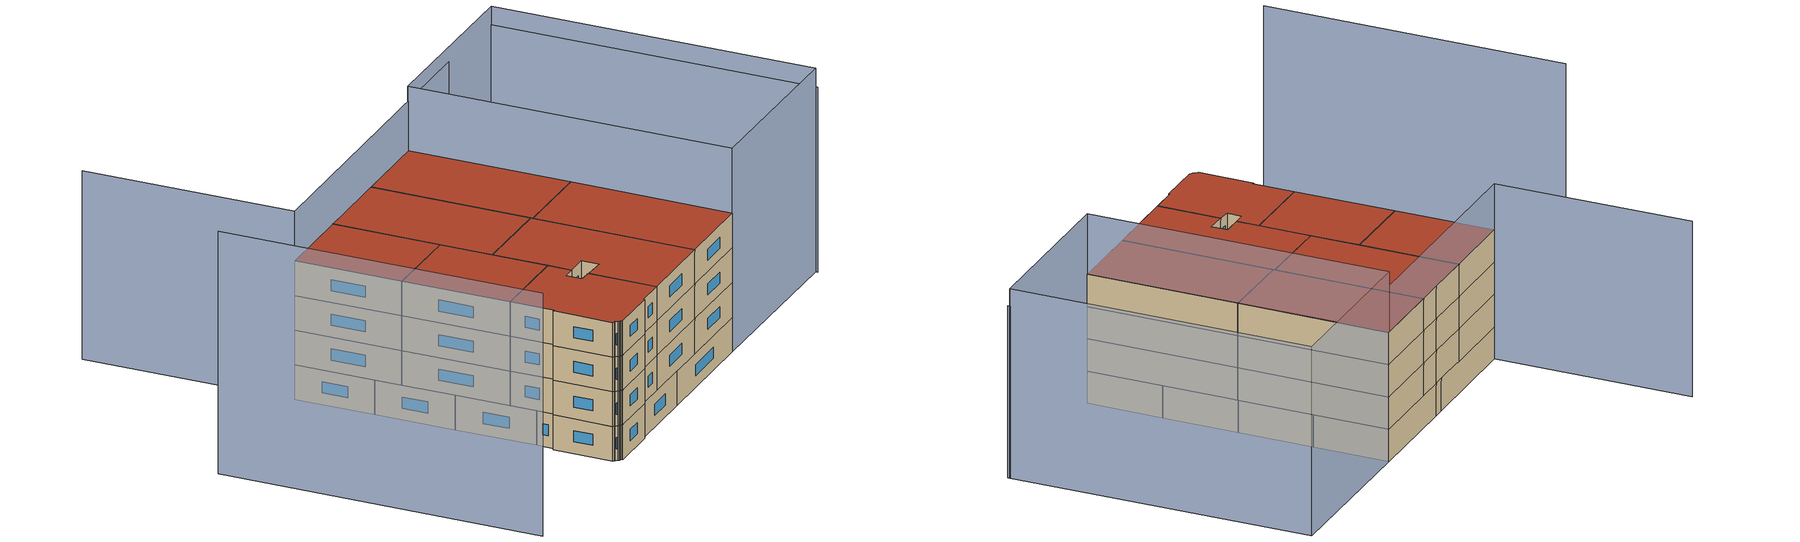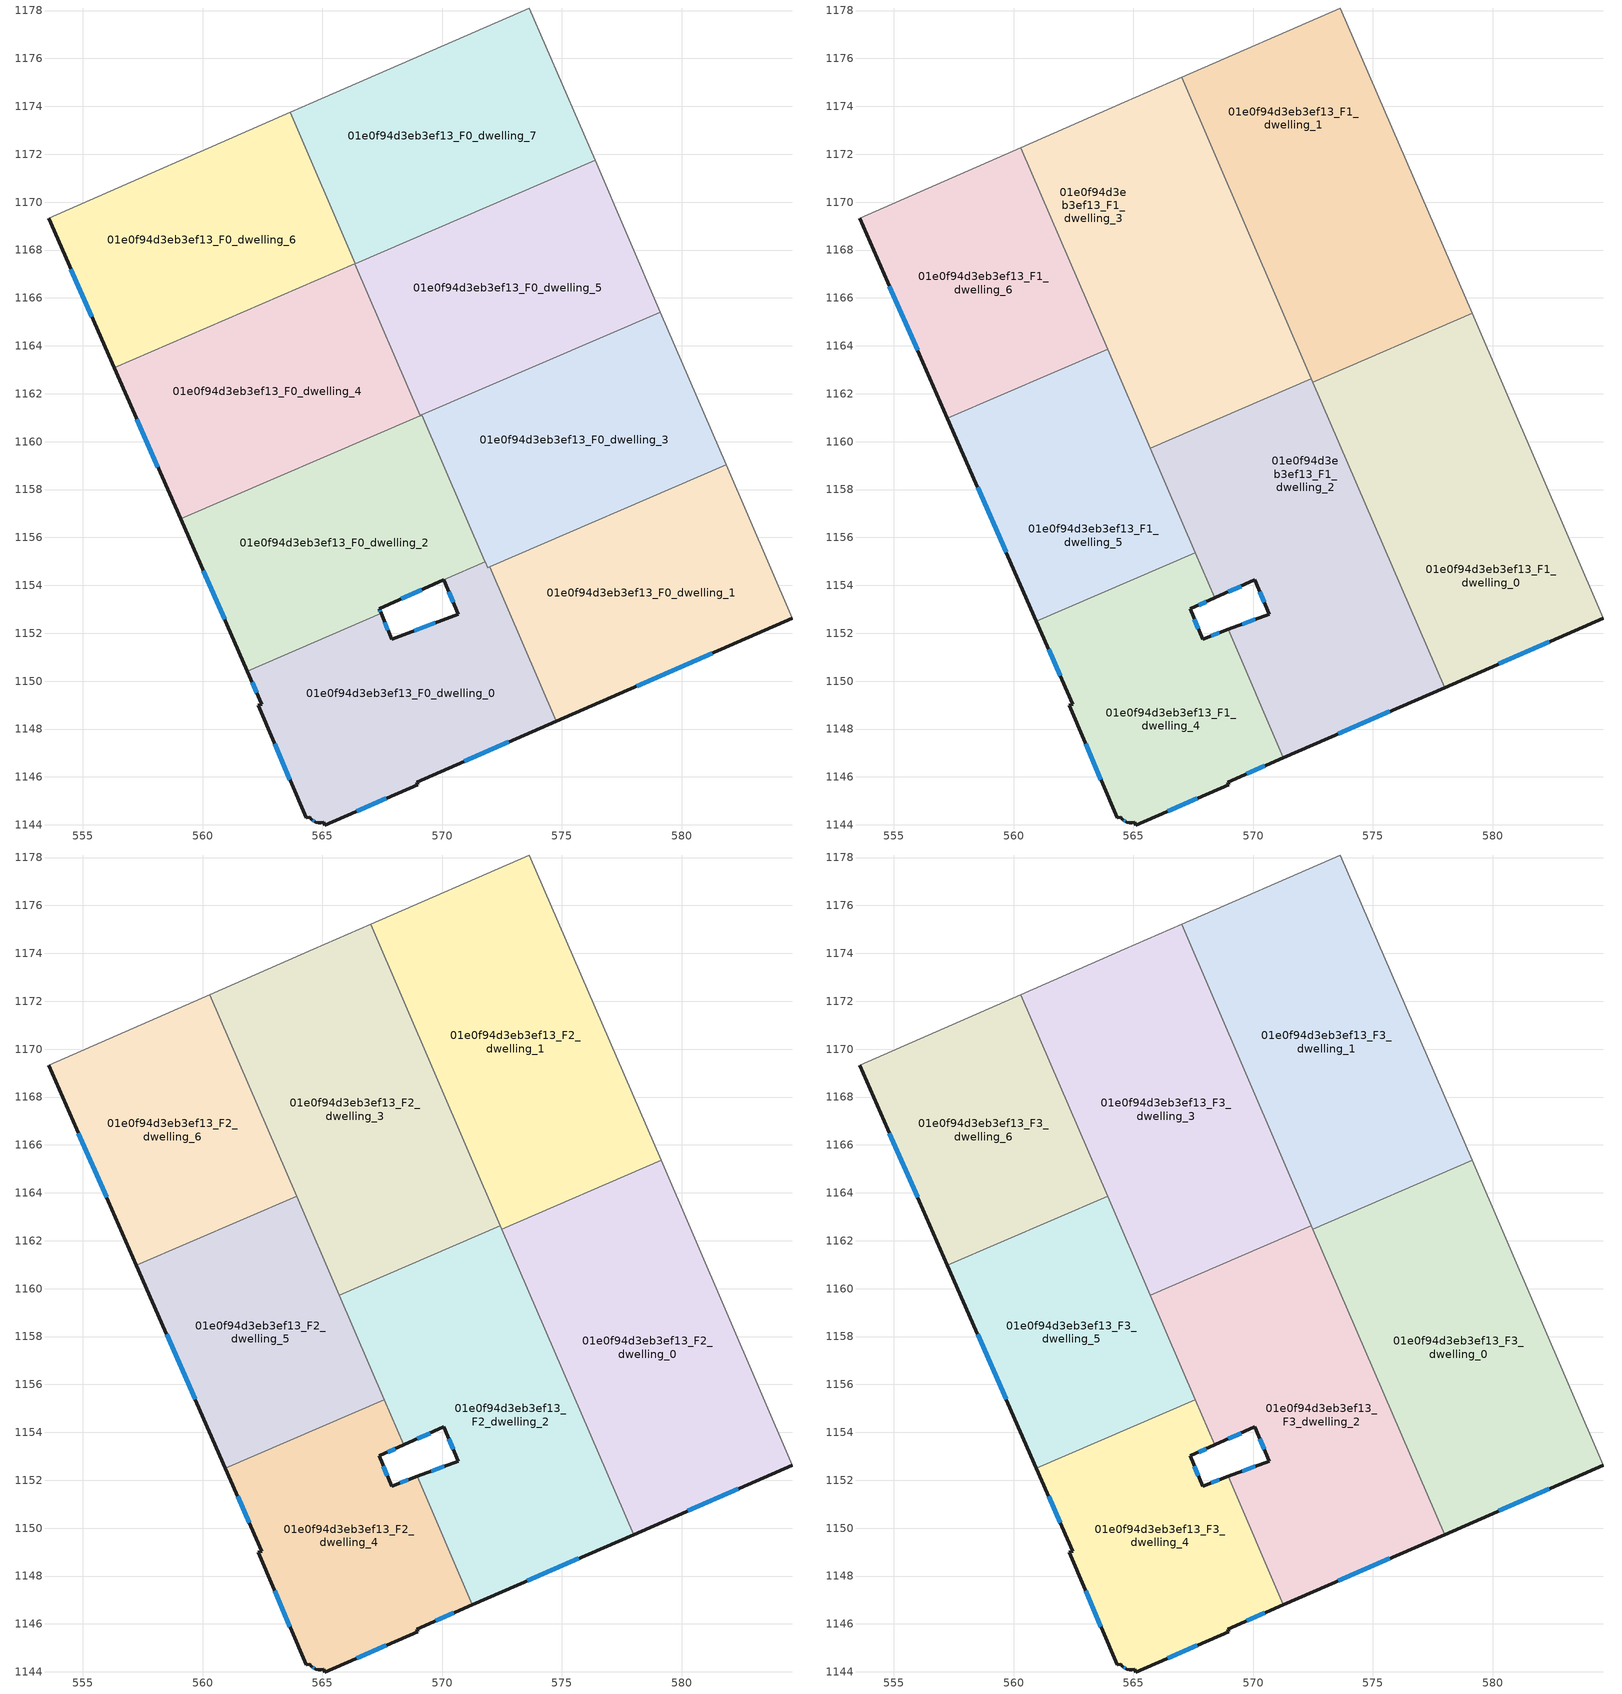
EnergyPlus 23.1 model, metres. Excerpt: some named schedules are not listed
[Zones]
01e0f94d3eb3ef13_F0_dwelling_0
 floor ground (EU_floor_Construction): 571.99,1154.78 574.77,1148.33 568.94,1145.79 568.98,1145.68 565.11,1144 565.06,1144.1 564.95,1144.08 564.84,1144.08 564.71,1144.12 564.54,1144.24 564.48,1144.33 564.33,1144.3 562.32,1148.99 562.47,1149.04 561.87,1150.42 567.45,1152.83 567.89,1151.76 570.67,1152.8 570.07,1154.23 571.79,1155 571.9,1154.74 z0
 wall outside (EU_wall_Construction): 570.07,1154.23 570.67,1152.8 567.89,1151.76 567.45,1152.83 / 561.87,1150.42 562.47,1149.04 562.32,1148.99 564.33,1144.3 564.48,1144.33 564.54,1144.24 564.71,1144.12 564.84,1144.08 564.95,1144.08 565.06,1144.1 565.11,1144 568.98,1145.68 568.94,1145.79 574.77,1148.33 z0:3
 wall to 01e0f94d3eb3ef13_F0_dwelling_2 (EU_wall_Construction): 571.79,1155 570.07,1154.23 / 567.45,1152.83 561.87,1150.42 z0:3
 wall to 01e0f94d3eb3ef13_F0_dwelling_1 (EU_wall_Construction): 574.77,1148.33 571.99,1154.78 z0:3
 wall to 01e0f94d3eb3ef13_F0_dwelling_3 (EU_wall_Construction): 571.99,1154.78 571.9,1154.74 571.79,1155 z0:3
 window (EU_Window_Construction): 569.72,1152.45 568.83,1152.11 / 570.28,1153.74 570.47,1153.29 / 570.92,1146.65 572.79,1147.47 / 566.43,1144.57 567.66,1145.11 / 564.6,1144.2 564.66,1144.16 / 563,1147.39 563.65,1145.89 / 562.07,1149.95 562.27,1149.51 / 567.74,1152.12 567.6,1152.47 z1.02:1.98
01e0f94d3eb3ef13_F0_dwelling_1
 floor ground (EU_floor_Construction): 581.86,1159.04 584.63,1152.62 574.77,1148.33 571.99,1154.78 z0
 wall outside (EU_wall_Construction): 574.77,1148.33 584.63,1152.62 z0:3
 wall adiabatic (EU_wall_Construction): 584.63,1152.62 581.86,1159.04 z0:3
 wall to 01e0f94d3eb3ef13_F0_dwelling_3 (EU_wall_Construction): 581.86,1159.04 571.99,1154.78 z0:3
 window (EU_Window_Construction): 578.12,1149.79 581.27,1151.16 z1.02:1.98
01e0f94d3eb3ef13_F0_dwelling_2
 floor ground (EU_floor_Construction): 569.15,1161.12 571.79,1155 570.07,1154.23 567.38,1153.02 567.45,1152.83 561.87,1150.42 559.08,1156.78 z0
 wall outside (EU_wall_Construction): 567.45,1152.83 567.38,1153.02 570.07,1154.23 / 559.08,1156.78 561.87,1150.42 z0:3
 wall to 01e0f94d3eb3ef13_F0_dwelling_4 (EU_wall_Construction): 569.09,1161.09 559.08,1156.78 z0:3
 wall to 01e0f94d3eb3ef13_F0_dwelling_3 (EU_wall_Construction): 571.79,1155 569.15,1161.12 z0:3
 wall to 01e0f94d3eb3ef13_F0_dwelling_5 (EU_wall_Construction): 569.15,1161.12 569.09,1161.09 z0:3
 window (EU_Window_Construction): 568.29,1153.43 569.15,1153.82 / 567.43,1152.89 567.4,1152.96 / 560.03,1154.62 560.92,1152.59 z1.02:1.98
01e0f94d3eb3ef13_F0_dwelling_3
 floor ground (EU_floor_Construction): 579.12,1165.41 581.86,1159.04 571.9,1154.74 569.15,1161.12 z0
 wall adiabatic (EU_wall_Construction): 581.86,1159.04 579.12,1165.41 z0:3
 wall to 01e0f94d3eb3ef13_F0_dwelling_5 (EU_wall_Construction): 579.12,1165.41 569.15,1161.12 z0:3
 ceiling adiabatic (EU_roof_Construction): 581.86,1159.04 579.12,1165.41 572.47,1162.55 575.22,1156.17 z3
01e0f94d3eb3ef13_F0_dwelling_4
 floor ground (EU_floor_Construction): 566.36,1167.42 569.09,1161.09 559.08,1156.78 556.31,1163.09 z0
 wall outside (EU_wall_Construction): 556.31,1163.09 559.08,1156.78 z0:3
 wall to 01e0f94d3eb3ef13_F0_dwelling_5 (EU_wall_Construction): 569.09,1161.09 566.36,1167.42 z0:3
 wall to 01e0f94d3eb3ef13_F0_dwelling_6 (EU_wall_Construction): 566.36,1167.42 556.31,1163.09 z0:3
 window (EU_Window_Construction): 557.25,1160.94 558.14,1158.93 z1.02:1.98
 ceiling adiabatic (EU_roof_Construction): 563.93,1163.85 563.01,1165.98 556.31,1163.09 557.24,1160.97 z3
01e0f94d3eb3ef13_F0_dwelling_5
 floor ground (EU_floor_Construction): 576.39,1171.74 579.12,1165.41 569.09,1161.09 566.36,1167.42 z0
 wall adiabatic (EU_wall_Construction): 579.12,1165.41 576.39,1171.74 z0:3
 wall to 01e0f94d3eb3ef13_F0_dwelling_7 (EU_wall_Construction): 576.39,1171.74 566.38,1167.43 z0:3
 wall to 01e0f94d3eb3ef13_F0_dwelling_6 (EU_wall_Construction): 566.38,1167.43 566.36,1167.42 z0:3
01e0f94d3eb3ef13_F0_dwelling_6
 floor ground (EU_floor_Construction): 563.66,1173.76 566.38,1167.43 556.31,1163.09 553.57,1169.33 z0
 wall outside (EU_wall_Construction): 553.57,1169.33 556.31,1163.09 z0:3
 wall adiabatic (EU_wall_Construction): 563.66,1173.76 553.57,1169.33 z0:3
 wall to 01e0f94d3eb3ef13_F0_dwelling_7 (EU_wall_Construction): 566.38,1167.43 563.66,1173.76 z0:3
 window (EU_Window_Construction): 554.5,1167.21 555.38,1165.21 z1.02:1.98
 ceiling adiabatic (EU_roof_Construction): 563.01,1165.98 560.29,1172.28 553.57,1169.33 556.31,1163.09 z3
01e0f94d3eb3ef13_F0_dwelling_7
 floor ground (EU_floor_Construction): 573.65,1178.11 576.39,1171.74 566.38,1167.43 563.66,1173.76 564.62,1174.18 z0
 wall adiabatic (EU_wall_Construction): 576.39,1171.74 573.65,1178.11 564.62,1174.18 563.66,1173.76 z0:3
01e0f94d3eb3ef13_F1_dwelling_0
 floor to 01e0f94d3eb3ef13_F0_dwelling_1 (EU_floor_Construction): 581.86,1159.04 584.63,1152.62 577.99,1149.73 575.22,1156.17 z3
 floor adiabatic (EU_floor_Construction): 579.14,1165.35 581.86,1159.04 575.22,1156.17 572.5,1162.49 z3
 wall outside (EU_wall_Construction): 577.99,1149.73 584.63,1152.62 z3:6
 wall to 01e0f94d3eb3ef13_F1_dwelling_1 (EU_wall_Construction): 579.14,1165.35 572.5,1162.49 z3:6
 wall adiabatic (EU_wall_Construction): 584.63,1152.62 579.14,1165.35 z3:6
 wall to 01e0f94d3eb3ef13_F1_dwelling_2 (EU_wall_Construction): 572.5,1162.49 577.99,1149.73 z3:6
 window (EU_Window_Construction): 580.25,1150.72 582.37,1151.64 z4.02:4.98
01e0f94d3eb3ef13_F1_dwelling_1
 floor to 01e0f94d3eb3ef13_F0_dwelling_7 (EU_floor_Construction): 573.65,1178.11 576.39,1171.74 569.74,1168.88 567.01,1175.22 z3
 floor to 01e0f94d3eb3ef13_F0_dwelling_5 (EU_floor_Construction): 576.39,1171.74 579.12,1165.41 572.47,1162.55 569.74,1168.88 z3
 floor adiabatic (EU_floor_Construction): 579.12,1165.41 579.14,1165.35 572.5,1162.49 572.47,1162.55 z3
 wall adiabatic (EU_wall_Construction): 579.14,1165.35 573.65,1178.11 567.01,1175.22 z3:6
 wall to 01e0f94d3eb3ef13_F1_dwelling_3 (EU_wall_Construction): 567.01,1175.22 572.44,1162.63 z3:6
 wall to 01e0f94d3eb3ef13_F1_dwelling_2 (EU_wall_Construction): 572.44,1162.63 572.5,1162.49 z3:6
01e0f94d3eb3ef13_F1_dwelling_2
 floor to 01e0f94d3eb3ef13_F0_dwelling_3 (EU_floor_Construction): 572.47,1162.55 575.22,1156.17 571.9,1154.74 569.15,1161.12 z3
 floor to 01e0f94d3eb3ef13_F0_dwelling_0 (EU_floor_Construction): 571.99,1154.78 574.77,1148.33 571.27,1146.8 568.96,1152.16 570.67,1152.8 570.07,1154.23 571.79,1154.99 571.9,1154.74 z3
 floor to 01e0f94d3eb3ef13_F0_dwelling_1 (EU_floor_Construction): 575.22,1156.17 577.99,1149.73 574.77,1148.33 571.99,1154.78 z3
 floor to 01e0f94d3eb3ef13_F0_dwelling_2 (EU_floor_Construction): 569.15,1161.12 571.79,1154.99 568.39,1153.48 565.74,1159.65 z3
 floor to 01e0f94d3eb3ef13_F0_dwelling_5 (EU_floor_Construction): 572.44,1162.63 572.47,1162.55 569.09,1161.09 569.05,1161.17 z3
 floor to 01e0f94d3eb3ef13_F0_dwelling_4 (EU_floor_Construction): 569.05,1161.17 569.09,1161.09 565.74,1159.65 565.7,1159.73 z3
 wall outside (EU_wall_Construction): 568.39,1153.48 570.07,1154.23 570.67,1152.8 568.96,1152.16 / 571.27,1146.8 577.99,1149.73 z3:6
 wall to 01e0f94d3eb3ef13_F1_dwelling_3 (EU_wall_Construction): 572.44,1162.63 565.7,1159.73 z3:6
 wall to 01e0f94d3eb3ef13_F1_dwelling_4 (EU_wall_Construction): 568.96,1152.16 571.27,1146.8 / 567.58,1155.37 568.39,1153.48 z3:6
 wall to 01e0f94d3eb3ef13_F1_dwelling_5 (EU_wall_Construction): 565.7,1159.73 567.58,1155.37 z3:6
 window (EU_Window_Construction): 570.09,1152.58 569.54,1152.38 / 570.28,1153.74 570.47,1153.29 / 568.97,1153.73 569.5,1153.97 / 573.56,1147.8 575.7,1148.74 z4.02:4.98
01e0f94d3eb3ef13_F1_dwelling_3
 floor to 01e0f94d3eb3ef13_F0_dwelling_6 (EU_floor_Construction): 563.66,1173.76 566.38,1167.43 563.01,1165.98 560.29,1172.28 z3
 floor to 01e0f94d3eb3ef13_F0_dwelling_7 (EU_floor_Construction): 567.01,1175.22 569.74,1168.88 566.38,1167.43 563.66,1173.76 564.62,1174.18 z3
 floor to 01e0f94d3eb3ef13_F0_dwelling_5 (EU_floor_Construction): 569.74,1168.88 572.44,1162.63 569.05,1161.17 566.36,1167.42 z3
 floor to 01e0f94d3eb3ef13_F0_dwelling_4 (EU_floor_Construction): 566.36,1167.42 569.05,1161.17 565.7,1159.73 563.01,1165.98 z3
 wall adiabatic (EU_wall_Construction): 567.01,1175.22 564.62,1174.18 560.29,1172.28 z3:6
 wall to 01e0f94d3eb3ef13_F1_dwelling_6 (EU_wall_Construction): 560.29,1172.28 563.93,1163.85 z3:6
 wall to 01e0f94d3eb3ef13_F1_dwelling_5 (EU_wall_Construction): 563.93,1163.85 565.7,1159.73 z3:6
01e0f94d3eb3ef13_F1_dwelling_4
 floor to 01e0f94d3eb3ef13_F0_dwelling_0 (EU_floor_Construction): 568.96,1152.16 571.27,1146.8 568.94,1145.79 568.98,1145.68 565.11,1144 565.06,1144.1 564.95,1144.08 564.84,1144.08 564.71,1144.12 564.54,1144.24 564.48,1144.33 564.33,1144.3 562.32,1148.99 562.47,1149.04 561.87,1150.42 567.45,1152.83 567.89,1151.76 z3
 floor to 01e0f94d3eb3ef13_F0_dwelling_2 (EU_floor_Construction): 567.58,1155.37 568.39,1153.48 567.38,1153.02 567.45,1152.83 561.87,1150.42 560.95,1152.51 z3
 wall outside (EU_wall_Construction): 560.95,1152.51 562.47,1149.04 562.32,1148.99 564.33,1144.3 564.48,1144.33 564.54,1144.24 564.71,1144.12 564.84,1144.08 564.95,1144.08 565.06,1144.1 565.11,1144 568.98,1145.68 568.94,1145.79 571.27,1146.8 / 568.96,1152.16 567.89,1151.76 567.38,1153.02 568.39,1153.48 z3:6
 wall to 01e0f94d3eb3ef13_F1_dwelling_5 (EU_wall_Construction): 567.58,1155.37 560.95,1152.51 z3:6
 window (EU_Window_Construction): 564.6,1144.2 564.66,1144.16 / 563,1147.39 563.65,1145.89 / 561.47,1151.33 561.96,1150.22 / 567.72,1153.18 568.05,1153.32 / 567.71,1152.19 567.55,1152.59 / 568.6,1152.02 568.25,1151.9 / 569.73,1146.13 570.48,1146.46 / 566.43,1144.57 567.66,1145.11 z4.02:4.98
01e0f94d3eb3ef13_F1_dwelling_5
 floor to 01e0f94d3eb3ef13_F0_dwelling_2 (EU_floor_Construction): 565.74,1159.65 567.58,1155.37 560.95,1152.51 559.08,1156.78 z3
 floor to 01e0f94d3eb3ef13_F0_dwelling_4 (EU_floor_Construction): 563.93,1163.85 565.74,1159.65 559.08,1156.78 557.24,1160.97 z3
 wall outside (EU_wall_Construction): 557.24,1160.97 560.95,1152.51 z3:6
 wall to 01e0f94d3eb3ef13_F1_dwelling_6 (EU_wall_Construction): 563.93,1163.85 557.24,1160.97 z3:6
 window (EU_Window_Construction): 558.5,1158.09 559.69,1155.39 z4.02:4.98
01e0f94d3eb3ef13_F1_dwelling_6
 floor adiabatic (EU_floor_Construction): 560.29,1172.28 563.93,1163.85 557.24,1160.97 553.57,1169.33 z3
 wall outside (EU_wall_Construction): 553.57,1169.33 557.24,1160.97 z3:6
 wall adiabatic (EU_wall_Construction): 560.29,1172.28 553.57,1169.33 z3:6
 window (EU_Window_Construction): 554.82,1166.48 555.99,1163.81 z4.02:4.98
01e0f94d3eb3ef13_F2_dwelling_0
 floor to 01e0f94d3eb3ef13_F1_dwelling_0 (EU_floor_Construction): 579.14,1165.35 584.63,1152.62 577.99,1149.73 572.5,1162.49 z6
 wall outside (EU_wall_Construction): 577.99,1149.73 584.63,1152.62 z6:9
 wall to 01e0f94d3eb3ef13_F2_dwelling_1 (EU_wall_Construction): 579.14,1165.35 572.5,1162.49 z6:9
 wall adiabatic (EU_wall_Construction): 584.63,1152.62 579.14,1165.35 z6:9
 wall to 01e0f94d3eb3ef13_F2_dwelling_2 (EU_wall_Construction): 572.5,1162.49 577.99,1149.73 z6:9
 window (EU_Window_Construction): 580.25,1150.72 582.37,1151.64 z7.02:7.98
01e0f94d3eb3ef13_F2_dwelling_1
 floor to 01e0f94d3eb3ef13_F1_dwelling_1 (EU_floor_Construction): 573.65,1178.11 579.14,1165.35 572.5,1162.49 567.01,1175.22 z6
 wall adiabatic (EU_wall_Construction): 579.14,1165.35 573.65,1178.11 567.01,1175.22 z6:9
 wall to 01e0f94d3eb3ef13_F2_dwelling_3 (EU_wall_Construction): 567.01,1175.22 572.44,1162.63 z6:9
 wall to 01e0f94d3eb3ef13_F2_dwelling_2 (EU_wall_Construction): 572.44,1162.63 572.5,1162.49 z6:9
01e0f94d3eb3ef13_F2_dwelling_2
 floor to 01e0f94d3eb3ef13_F1_dwelling_2 (EU_floor_Construction): 572.44,1162.63 577.99,1149.73 571.27,1146.8 568.96,1152.16 570.67,1152.8 570.07,1154.23 568.39,1153.48 565.7,1159.73 z6
 wall outside (EU_wall_Construction): 568.39,1153.48 570.07,1154.23 570.67,1152.8 568.96,1152.16 / 571.27,1146.8 577.99,1149.73 z6:9
 wall to 01e0f94d3eb3ef13_F2_dwelling_3 (EU_wall_Construction): 572.44,1162.63 565.7,1159.73 z6:9
 wall to 01e0f94d3eb3ef13_F2_dwelling_4 (EU_wall_Construction): 568.96,1152.16 571.27,1146.8 / 567.58,1155.37 568.39,1153.48 z6:9
 wall to 01e0f94d3eb3ef13_F2_dwelling_5 (EU_wall_Construction): 565.7,1159.73 567.58,1155.37 z6:9
 window (EU_Window_Construction): 570.09,1152.58 569.54,1152.38 / 570.28,1153.74 570.47,1153.29 / 568.97,1153.73 569.5,1153.97 / 573.56,1147.8 575.7,1148.74 z7.02:7.98
01e0f94d3eb3ef13_F2_dwelling_3
 floor to 01e0f94d3eb3ef13_F1_dwelling_3 (EU_floor_Construction): 567.01,1175.22 572.44,1162.63 565.7,1159.73 560.29,1172.28 564.62,1174.18 z6
 wall adiabatic (EU_wall_Construction): 567.01,1175.22 564.62,1174.18 560.29,1172.28 z6:9
 wall to 01e0f94d3eb3ef13_F2_dwelling_6 (EU_wall_Construction): 560.29,1172.28 563.93,1163.85 z6:9
 wall to 01e0f94d3eb3ef13_F2_dwelling_5 (EU_wall_Construction): 563.93,1163.85 565.7,1159.73 z6:9
01e0f94d3eb3ef13_F2_dwelling_4
 floor to 01e0f94d3eb3ef13_F1_dwelling_4 (EU_floor_Construction): 568.39,1153.48 567.38,1153.02 567.89,1151.76 568.96,1152.16 571.27,1146.8 568.94,1145.79 568.98,1145.68 565.11,1144 565.06,1144.1 564.95,1144.08 564.84,1144.08 564.71,1144.12 564.54,1144.24 564.48,1144.33 564.33,1144.3 562.32,1148.99 562.47,1149.04 560.95,1152.51 567.58,1155.37 z6
 wall outside (EU_wall_Construction): 560.95,1152.51 562.47,1149.04 562.32,1148.99 564.33,1144.3 564.48,1144.33 564.54,1144.24 564.71,1144.12 564.84,1144.08 564.95,1144.08 565.06,1144.1 565.11,1144 568.98,1145.68 568.94,1145.79 571.27,1146.8 / 568.96,1152.16 567.89,1151.76 567.38,1153.02 568.39,1153.48 z6:9
 wall to 01e0f94d3eb3ef13_F2_dwelling_5 (EU_wall_Construction): 567.58,1155.37 560.95,1152.51 z6:9
 window (EU_Window_Construction): 564.6,1144.2 564.66,1144.16 / 563,1147.39 563.65,1145.89 / 561.47,1151.33 561.96,1150.22 / 567.72,1153.18 568.05,1153.32 / 567.71,1152.19 567.55,1152.59 / 568.6,1152.02 568.25,1151.9 / 569.73,1146.13 570.48,1146.46 / 566.43,1144.57 567.66,1145.11 z7.02:7.98
01e0f94d3eb3ef13_F2_dwelling_5
 floor to 01e0f94d3eb3ef13_F1_dwelling_5 (EU_floor_Construction): 563.93,1163.85 567.58,1155.37 560.95,1152.51 557.24,1160.97 z6
 wall outside (EU_wall_Construction): 557.24,1160.97 560.95,1152.51 z6:9
 wall to 01e0f94d3eb3ef13_F2_dwelling_6 (EU_wall_Construction): 563.93,1163.85 557.24,1160.97 z6:9
 window (EU_Window_Construction): 558.5,1158.09 559.69,1155.39 z7.02:7.98
01e0f94d3eb3ef13_F2_dwelling_6
 floor to 01e0f94d3eb3ef13_F1_dwelling_6 (EU_floor_Construction): 560.29,1172.28 563.93,1163.85 557.24,1160.97 553.57,1169.33 z6
 wall outside (EU_wall_Construction): 553.57,1169.33 557.24,1160.97 z6:9
 wall adiabatic (EU_wall_Construction): 560.29,1172.28 553.57,1169.33 z6:9
 window (EU_Window_Construction): 554.82,1166.48 555.99,1163.81 z7.02:7.98
01e0f94d3eb3ef13_F3_dwelling_0
 floor to 01e0f94d3eb3ef13_F2_dwelling_0 (EU_floor_Construction): 579.14,1165.35 584.63,1152.62 577.99,1149.73 572.5,1162.49 z9
 wall outside (EU_wall_Construction): 577.99,1149.73 584.63,1152.62 z9:12
 wall to 01e0f94d3eb3ef13_F3_dwelling_1 (EU_wall_Construction): 579.14,1165.35 572.5,1162.49 z9:12
 wall adiabatic (EU_wall_Construction): 584.63,1152.62 579.14,1165.35 z9:12
 wall to 01e0f94d3eb3ef13_F3_dwelling_2 (EU_wall_Construction): 572.5,1162.49 577.99,1149.73 z9:12
 window (EU_Window_Construction): 580.25,1150.72 582.37,1151.64 z10.02:10.98
 roof outside (EU_roof_Construction): 584.63,1152.62 579.14,1165.35 572.5,1162.49 577.99,1149.73 z12
01e0f94d3eb3ef13_F3_dwelling_1
 floor to 01e0f94d3eb3ef13_F2_dwelling_1 (EU_floor_Construction): 573.65,1178.11 579.14,1165.35 572.5,1162.49 567.01,1175.22 z9
 wall adiabatic (EU_wall_Construction): 579.14,1165.35 573.65,1178.11 567.01,1175.22 z9:12
 wall to 01e0f94d3eb3ef13_F3_dwelling_3 (EU_wall_Construction): 567.01,1175.22 572.44,1162.63 z9:12
 wall to 01e0f94d3eb3ef13_F3_dwelling_2 (EU_wall_Construction): 572.44,1162.63 572.5,1162.49 z9:12
 roof outside (EU_roof_Construction): 579.14,1165.35 573.65,1178.11 567.01,1175.22 572.5,1162.49 z12
01e0f94d3eb3ef13_F3_dwelling_2
 floor to 01e0f94d3eb3ef13_F2_dwelling_2 (EU_floor_Construction): 572.44,1162.63 577.99,1149.73 571.27,1146.8 568.96,1152.16 570.67,1152.8 570.07,1154.23 568.39,1153.48 565.7,1159.73 z9
 wall outside (EU_wall_Construction): 568.39,1153.48 570.07,1154.23 570.67,1152.8 568.96,1152.16 / 571.27,1146.8 577.99,1149.73 z9:12
 wall to 01e0f94d3eb3ef13_F3_dwelling_3 (EU_wall_Construction): 572.44,1162.63 565.7,1159.73 z9:12
 wall to 01e0f94d3eb3ef13_F3_dwelling_4 (EU_wall_Construction): 568.96,1152.16 571.27,1146.8 / 567.58,1155.37 568.39,1153.48 z9:12
 wall to 01e0f94d3eb3ef13_F3_dwelling_5 (EU_wall_Construction): 565.7,1159.73 567.58,1155.37 z9:12
 window (EU_Window_Construction): 570.09,1152.58 569.54,1152.38 / 570.28,1153.74 570.47,1153.29 / 568.97,1153.73 569.5,1153.97 / 573.56,1147.8 575.7,1148.74 z10.02:10.98
 roof outside (EU_roof_Construction): 577.99,1149.73 572.44,1162.63 565.7,1159.73 568.39,1153.48 570.07,1154.23 570.67,1152.8 568.96,1152.16 571.27,1146.8 z12
01e0f94d3eb3ef13_F3_dwelling_3
 floor to 01e0f94d3eb3ef13_F2_dwelling_3 (EU_floor_Construction): 567.01,1175.22 572.44,1162.63 565.7,1159.73 560.29,1172.28 564.62,1174.18 z9
 wall adiabatic (EU_wall_Construction): 567.01,1175.22 564.62,1174.18 560.29,1172.28 z9:12
 wall to 01e0f94d3eb3ef13_F3_dwelling_6 (EU_wall_Construction): 560.29,1172.28 563.93,1163.85 z9:12
 wall to 01e0f94d3eb3ef13_F3_dwelling_5 (EU_wall_Construction): 563.93,1163.85 565.7,1159.73 z9:12
 roof outside (EU_roof_Construction): 572.44,1162.63 567.01,1175.22 564.62,1174.18 560.29,1172.28 565.7,1159.73 z12
01e0f94d3eb3ef13_F3_dwelling_4
 floor to 01e0f94d3eb3ef13_F2_dwelling_4 (EU_floor_Construction): 568.39,1153.48 567.38,1153.02 567.89,1151.76 568.96,1152.16 571.27,1146.8 568.94,1145.79 568.98,1145.68 565.11,1144 565.06,1144.1 564.95,1144.08 564.84,1144.08 564.71,1144.12 564.54,1144.24 564.48,1144.33 564.33,1144.3 562.32,1148.99 562.47,1149.04 560.95,1152.51 567.58,1155.37 z9
 wall outside (EU_wall_Construction): 560.95,1152.51 562.47,1149.04 562.32,1148.99 564.33,1144.3 564.48,1144.33 564.54,1144.24 564.71,1144.12 564.84,1144.08 564.95,1144.08 565.06,1144.1 565.11,1144 568.98,1145.68 568.94,1145.79 571.27,1146.8 / 568.96,1152.16 567.89,1151.76 567.38,1153.02 568.39,1153.48 z9:12
 wall to 01e0f94d3eb3ef13_F3_dwelling_5 (EU_wall_Construction): 567.58,1155.37 560.95,1152.51 z9:12
 window (EU_Window_Construction): 564.6,1144.2 564.66,1144.16 / 563,1147.39 563.65,1145.89 / 561.47,1151.33 561.96,1150.22 / 567.72,1153.18 568.05,1153.32 / 567.71,1152.19 567.55,1152.59 / 568.6,1152.02 568.25,1151.9 / 569.73,1146.13 570.48,1146.46 / 566.43,1144.57 567.66,1145.11 z10.02:10.98
 roof outside (EU_roof_Construction): 571.27,1146.8 568.96,1152.16 567.89,1151.76 567.38,1153.02 568.39,1153.48 567.58,1155.37 560.95,1152.51 562.47,1149.04 562.32,1148.99 564.33,1144.3 564.48,1144.33 564.54,1144.24 564.71,1144.12 564.84,1144.08 564.95,1144.08 565.06,1144.1 565.11,1144 568.98,1145.68 568.94,1145.79 z12
01e0f94d3eb3ef13_F3_dwelling_5
 floor to 01e0f94d3eb3ef13_F2_dwelling_5 (EU_floor_Construction): 563.93,1163.85 567.58,1155.37 560.95,1152.51 557.24,1160.97 z9
 wall outside (EU_wall_Construction): 557.24,1160.97 560.95,1152.51 z9:12
 wall to 01e0f94d3eb3ef13_F3_dwelling_6 (EU_wall_Construction): 563.93,1163.85 557.24,1160.97 z9:12
 window (EU_Window_Construction): 558.5,1158.09 559.69,1155.39 z10.02:10.98
 roof outside (EU_roof_Construction): 567.58,1155.37 563.93,1163.85 557.24,1160.97 560.95,1152.51 z12
01e0f94d3eb3ef13_F3_dwelling_6
 floor to 01e0f94d3eb3ef13_F2_dwelling_6 (EU_floor_Construction): 560.29,1172.28 563.93,1163.85 557.24,1160.97 553.57,1169.33 z9
 wall outside (EU_wall_Construction): 553.57,1169.33 557.24,1160.97 z9:12
 wall adiabatic (EU_wall_Construction): 560.29,1172.28 553.57,1169.33 z9:12
 window (EU_Window_Construction): 554.82,1166.48 555.99,1163.81 z10.02:10.98
 roof outside (EU_roof_Construction): 563.93,1163.85 560.29,1172.28 553.57,1169.33 557.24,1160.97 z12
shading: 540.06,1163.42 551.12,1137.98 z0:21; 599.26,1158.97 584.63,1152.62 / 584.63,1152.62 573.58,1178.08 / 573.58,1178.08 588.21,1184.43 / 588.21,1184.43 599.26,1158.97 z0:17.6; 599.33,1158.8 588.16,1184.4 z0:16; 580.75,1181.19 553.57,1169.33 / 553.57,1169.33 546.3,1185.99 z0:16.3
[Building]
EU S2 Campaign: North Axis=0; Terrain=City; Solar Distribution=FullExterior
[Site:Location]
Vienna: Latitude=48; Longitude=16.5; Time Zone=1; Elevation=183
[SizingPeriod:WeatherFileDays]
AnnualSizingPeriod: Begin Month=1; Begin Day of Month=1; End Month=12; End Day of Month=31; Day of Week for Start Day=Monday; Use Weather File Daylight Saving Period=No; Use Weather File Rain and Snow Indicators=No
[MATERIAL]
EU_InternalMass_Material: Roughness=MediumRough; Thickness=0.1; Conductivity=1; Density=1800; Specific Heat=900; Thermal Absorptance=0.9; Solar Absorptance=0.7; Visible Absorptance=0.7
[MATERIAL:NOMASS] Roughness=MediumRough; Thermal Absorptance=0.9; Solar Absorptance=0.7; Visible Absorptance=0.7
Name | Thermal Resistance
EU_wall_NoMass | 0.942466
EU_roof_NoMass | 0.551687
EU_floor_NoMass | 0.66527
[WINDOWMATERIAL:SIMPLEGLAZINGSYSTEM]
EU_Window_SimpleGlazing: UFactor=2.03367; Solar Heat Gain Coefficient=0.65; Visible Transmittance=0.65
[CONSTRUCTION]
EU_wall_Construction: EU_wall_NoMass
EU_roof_Construction: EU_roof_NoMass
EU_floor_Construction: EU_floor_NoMass
EU_Window_Construction: EU_Window_SimpleGlazing
EU_InternalMass_Construction: EU_InternalMass_Material
[ZONE] Type=1; Multiplier=1; Ceiling Height=autocalculate; Floor Area=autocalculate; Part of Total Floor Area=Yes
Name | Volume
01e0f94d3eb3ef13_F0_dwelling_0 | 227.38
01e0f94d3eb3ef13_F1_dwelling_0; 01e0f94d3eb3ef13_F2_dwelling_0; 01e0f94d3eb3ef13_F3_dwelling_0 | 301.196
01e0f94d3eb3ef13_F0_dwelling_1 | 225.905
01e0f94d3eb3ef13_F1_dwelling_1; 01e0f94d3eb3ef13_F2_dwelling_1; 01e0f94d3eb3ef13_F3_dwelling_1 | 301.205
01e0f94d3eb3ef13_F0_dwelling_2 | 224.4375
01e0f94d3eb3ef13_F1_dwelling_2; 01e0f94d3eb3ef13_F2_dwelling_2; 01e0f94d3eb3ef13_F3_dwelling_2 | 301.183
01e0f94d3eb3ef13_F0_dwelling_3 | 225.909
01e0f94d3eb3ef13_F1_dwelling_3; 01e0f94d3eb3ef13_F2_dwelling_3; 01e0f94d3eb3ef13_F3_dwelling_3 | 301.221
01e0f94d3eb3ef13_F0_dwelling_4 | 225.91
01e0f94d3eb3ef13_F1_dwelling_4; 01e0f94d3eb3ef13_F2_dwelling_4; 01e0f94d3eb3ef13_F3_dwelling_4 | 200.8125
01e0f94d3eb3ef13_F0_dwelling_5 | 225.912
01e0f94d3eb3ef13_F1_dwelling_5; 01e0f94d3eb3ef13_F2_dwelling_5; 01e0f94d3eb3ef13_F3_dwelling_5 | 200.827
01e0f94d3eb3ef13_F0_dwelling_6 | 225.907
01e0f94d3eb3ef13_F1_dwelling_6; 01e0f94d3eb3ef13_F2_dwelling_6; 01e0f94d3eb3ef13_F3_dwelling_6 | 200.831
01e0f94d3eb3ef13_F0_dwelling_7 | 225.911
[INTERNALMASS] Construction=EU_InternalMass_Construction
Name | Zone or ZoneList | Surface Area
01e0f94d3eb3ef13_F0_dwelling_0_EU_InternalMass | 01e0f94d3eb3ef13_F0_dwelling_0 | 75.7936
01e0f94d3eb3ef13_F0_dwelling_1_EU_InternalMass | 01e0f94d3eb3ef13_F0_dwelling_1 | 75.3018
01e0f94d3eb3ef13_F0_dwelling_2_EU_InternalMass | 01e0f94d3eb3ef13_F0_dwelling_2 | 74.817
01e0f94d3eb3ef13_F0_dwelling_3_EU_InternalMass | 01e0f94d3eb3ef13_F0_dwelling_3 | 75.3024
01e0f94d3eb3ef13_F0_dwelling_4_EU_InternalMass | 01e0f94d3eb3ef13_F0_dwelling_4 | 75.3022
01e0f94d3eb3ef13_F0_dwelling_5_EU_InternalMass | 01e0f94d3eb3ef13_F0_dwelling_5 | 75.3035
01e0f94d3eb3ef13_F0_dwelling_6_EU_InternalMass | 01e0f94d3eb3ef13_F0_dwelling_6 | 75.3016
01e0f94d3eb3ef13_F0_dwelling_7_EU_InternalMass | 01e0f94d3eb3ef13_F0_dwelling_7 | 75.3049
01e0f94d3eb3ef13_F1_dwelling_0_EU_InternalMass | 01e0f94d3eb3ef13_F1_dwelling_0 | 100.399
01e0f94d3eb3ef13_F1_dwelling_1_EU_InternalMass | 01e0f94d3eb3ef13_F1_dwelling_1 | 100.402
01e0f94d3eb3ef13_F1_dwelling_2_EU_InternalMass | 01e0f94d3eb3ef13_F1_dwelling_2 | 100.394
01e0f94d3eb3ef13_F1_dwelling_3_EU_InternalMass | 01e0f94d3eb3ef13_F1_dwelling_3 | 100.407
01e0f94d3eb3ef13_F1_dwelling_4_EU_InternalMass | 01e0f94d3eb3ef13_F1_dwelling_4 | 66.9381
01e0f94d3eb3ef13_F1_dwelling_5_EU_InternalMass | 01e0f94d3eb3ef13_F1_dwelling_5 | 66.9423
01e0f94d3eb3ef13_F1_dwelling_6_EU_InternalMass | 01e0f94d3eb3ef13_F1_dwelling_6 | 66.9436
01e0f94d3eb3ef13_F2_dwelling_0_EU_InternalMass | 01e0f94d3eb3ef13_F2_dwelling_0 | 100.399
01e0f94d3eb3ef13_F2_dwelling_1_EU_InternalMass | 01e0f94d3eb3ef13_F2_dwelling_1 | 100.402
01e0f94d3eb3ef13_F2_dwelling_2_EU_InternalMass | 01e0f94d3eb3ef13_F2_dwelling_2 | 100.394
01e0f94d3eb3ef13_F2_dwelling_3_EU_InternalMass | 01e0f94d3eb3ef13_F2_dwelling_3 | 100.407
01e0f94d3eb3ef13_F2_dwelling_4_EU_InternalMass | 01e0f94d3eb3ef13_F2_dwelling_4 | 66.9381
01e0f94d3eb3ef13_F2_dwelling_5_EU_InternalMass | 01e0f94d3eb3ef13_F2_dwelling_5 | 66.9423
01e0f94d3eb3ef13_F2_dwelling_6_EU_InternalMass | 01e0f94d3eb3ef13_F2_dwelling_6 | 66.9436
01e0f94d3eb3ef13_F3_dwelling_0_EU_InternalMass | 01e0f94d3eb3ef13_F3_dwelling_0 | 100.399
01e0f94d3eb3ef13_F3_dwelling_1_EU_InternalMass | 01e0f94d3eb3ef13_F3_dwelling_1 | 100.402
01e0f94d3eb3ef13_F3_dwelling_2_EU_InternalMass | 01e0f94d3eb3ef13_F3_dwelling_2 | 100.394
01e0f94d3eb3ef13_F3_dwelling_3_EU_InternalMass | 01e0f94d3eb3ef13_F3_dwelling_3 | 100.407
01e0f94d3eb3ef13_F3_dwelling_4_EU_InternalMass | 01e0f94d3eb3ef13_F3_dwelling_4 | 66.9381
01e0f94d3eb3ef13_F3_dwelling_5_EU_InternalMass | 01e0f94d3eb3ef13_F3_dwelling_5 | 66.9423
01e0f94d3eb3ef13_F3_dwelling_6_EU_InternalMass | 01e0f94d3eb3ef13_F3_dwelling_6 | 66.9436
[OTHEREQUIPMENT] Fuel Type=Electricity; Design Level Calculation Method=Watts/Area; Power per Zone Floor Area=1; Fraction Latent=0; Fraction Radiant=0; Fraction Lost=0; Carbon Dioxide Generation Rate=0; EndUse Subcategory=EU_Step8_InternalGains
Name | Zone or ZoneList or Space or SpaceList | Schedule
EU_Step8_InternalGain_01e0f94d3eb3ef13_F0_dwelling_0_f000 | 01e0f94d3eb3ef13_F0_dwelling_0 | EU_Step8_GainSchedule_01e0f94d3eb3ef13_F0_dwelling_0_f000
EU_Step8_InternalGain_01e0f94d3eb3ef13_F0_dwelling_1_f000 | 01e0f94d3eb3ef13_F0_dwelling_1 | EU_Step8_GainSchedule_01e0f94d3eb3ef13_F0_dwelling_1_f000
EU_Step8_InternalGain_01e0f94d3eb3ef13_F0_dwelling_2_f000 | 01e0f94d3eb3ef13_F0_dwelling_2 | EU_Step8_GainSchedule_01e0f94d3eb3ef13_F0_dwelling_2_f000
EU_Step8_InternalGain_01e0f94d3eb3ef13_F0_dwelling_3_f000 | 01e0f94d3eb3ef13_F0_dwelling_3 | EU_Step8_GainSchedule_01e0f94d3eb3ef13_F0_dwelling_3_f000
EU_Step8_InternalGain_01e0f94d3eb3ef13_F0_dwelling_4_f000 | 01e0f94d3eb3ef13_F0_dwelling_4 | EU_Step8_GainSchedule_01e0f94d3eb3ef13_F0_dwelling_4_f000
EU_Step8_InternalGain_01e0f94d3eb3ef13_F0_dwelling_5_f000 | 01e0f94d3eb3ef13_F0_dwelling_5 | EU_Step8_GainSchedule_01e0f94d3eb3ef13_F0_dwelling_5_f000
EU_Step8_InternalGain_01e0f94d3eb3ef13_F0_dwelling_6_f000 | 01e0f94d3eb3ef13_F0_dwelling_6 | EU_Step8_GainSchedule_01e0f94d3eb3ef13_F0_dwelling_6_f000
EU_Step8_InternalGain_01e0f94d3eb3ef13_F0_dwelling_7_f000 | 01e0f94d3eb3ef13_F0_dwelling_7 | EU_Step8_GainSchedule_01e0f94d3eb3ef13_F0_dwelling_7_f000
EU_Step8_InternalGain_01e0f94d3eb3ef13_F1_dwelling_0_f000 | 01e0f94d3eb3ef13_F1_dwelling_0 | EU_Step8_GainSchedule_01e0f94d3eb3ef13_F1_dwelling_0_f000
EU_Step8_InternalGain_01e0f94d3eb3ef13_F1_dwelling_1_f000 | 01e0f94d3eb3ef13_F1_dwelling_1 | EU_Step8_GainSchedule_01e0f94d3eb3ef13_F1_dwelling_1_f000
EU_Step8_InternalGain_01e0f94d3eb3ef13_F1_dwelling_2_f000 | 01e0f94d3eb3ef13_F1_dwelling_2 | EU_Step8_GainSchedule_01e0f94d3eb3ef13_F1_dwelling_2_f000
EU_Step8_InternalGain_01e0f94d3eb3ef13_F1_dwelling_3_f000 | 01e0f94d3eb3ef13_F1_dwelling_3 | EU_Step8_GainSchedule_01e0f94d3eb3ef13_F1_dwelling_3_f000
EU_Step8_InternalGain_01e0f94d3eb3ef13_F1_dwelling_4_f000 | 01e0f94d3eb3ef13_F1_dwelling_4 | EU_Step8_GainSchedule_01e0f94d3eb3ef13_F1_dwelling_4_f000
EU_Step8_InternalGain_01e0f94d3eb3ef13_F1_dwelling_5_f000 | 01e0f94d3eb3ef13_F1_dwelling_5 | EU_Step8_GainSchedule_01e0f94d3eb3ef13_F1_dwelling_5_f000
EU_Step8_InternalGain_01e0f94d3eb3ef13_F1_dwelling_6_f000 | 01e0f94d3eb3ef13_F1_dwelling_6 | EU_Step8_GainSchedule_01e0f94d3eb3ef13_F1_dwelling_6_f000
EU_Step8_InternalGain_01e0f94d3eb3ef13_F2_dwelling_0_f000 | 01e0f94d3eb3ef13_F2_dwelling_0 | EU_Step8_GainSchedule_01e0f94d3eb3ef13_F2_dwelling_0_f000
EU_Step8_InternalGain_01e0f94d3eb3ef13_F2_dwelling_1_f000 | 01e0f94d3eb3ef13_F2_dwelling_1 | EU_Step8_GainSchedule_01e0f94d3eb3ef13_F2_dwelling_1_f000
EU_Step8_InternalGain_01e0f94d3eb3ef13_F2_dwelling_2_f000 | 01e0f94d3eb3ef13_F2_dwelling_2 | EU_Step8_GainSchedule_01e0f94d3eb3ef13_F2_dwelling_2_f000
EU_Step8_InternalGain_01e0f94d3eb3ef13_F2_dwelling_3_f000 | 01e0f94d3eb3ef13_F2_dwelling_3 | EU_Step8_GainSchedule_01e0f94d3eb3ef13_F2_dwelling_3_f000
EU_Step8_InternalGain_01e0f94d3eb3ef13_F2_dwelling_4_f000 | 01e0f94d3eb3ef13_F2_dwelling_4 | EU_Step8_GainSchedule_01e0f94d3eb3ef13_F2_dwelling_4_f000
EU_Step8_InternalGain_01e0f94d3eb3ef13_F2_dwelling_5_f000 | 01e0f94d3eb3ef13_F2_dwelling_5 | EU_Step8_GainSchedule_01e0f94d3eb3ef13_F2_dwelling_5_f000
EU_Step8_InternalGain_01e0f94d3eb3ef13_F2_dwelling_6_f000 | 01e0f94d3eb3ef13_F2_dwelling_6 | EU_Step8_GainSchedule_01e0f94d3eb3ef13_F2_dwelling_6_f000
EU_Step8_InternalGain_01e0f94d3eb3ef13_F3_dwelling_0_f000 | 01e0f94d3eb3ef13_F3_dwelling_0 | EU_Step8_GainSchedule_01e0f94d3eb3ef13_F3_dwelling_0_f000
EU_Step8_InternalGain_01e0f94d3eb3ef13_F3_dwelling_1_f000 | 01e0f94d3eb3ef13_F3_dwelling_1 | EU_Step8_GainSchedule_01e0f94d3eb3ef13_F3_dwelling_1_f000
EU_Step8_InternalGain_01e0f94d3eb3ef13_F3_dwelling_2_f000 | 01e0f94d3eb3ef13_F3_dwelling_2 | EU_Step8_GainSchedule_01e0f94d3eb3ef13_F3_dwelling_2_f000
EU_Step8_InternalGain_01e0f94d3eb3ef13_F3_dwelling_3_f000 | 01e0f94d3eb3ef13_F3_dwelling_3 | EU_Step8_GainSchedule_01e0f94d3eb3ef13_F3_dwelling_3_f000
EU_Step8_InternalGain_01e0f94d3eb3ef13_F3_dwelling_4_f000 | 01e0f94d3eb3ef13_F3_dwelling_4 | EU_Step8_GainSchedule_01e0f94d3eb3ef13_F3_dwelling_4_f000
EU_Step8_InternalGain_01e0f94d3eb3ef13_F3_dwelling_5_f000 | 01e0f94d3eb3ef13_F3_dwelling_5 | EU_Step8_GainSchedule_01e0f94d3eb3ef13_F3_dwelling_5_f000
EU_Step8_InternalGain_01e0f94d3eb3ef13_F3_dwelling_6_f000 | 01e0f94d3eb3ef13_F3_dwelling_6 | EU_Step8_GainSchedule_01e0f94d3eb3ef13_F3_dwelling_6_f000
[ZONEVENTILATION:DESIGNFLOWRATE] Schedule=EU_AlwaysOn; Design Flow Rate Calculation Method=AirChanges/Hour; Air Changes per Hour=0.530523; Ventilation Type=Natural; Fan Pressure Rise=0; Fan Total Efficiency=1; Constant Term Coefficient=1; Temperature Term Coefficient=0; Velocity Term Coefficient=0; Velocity Squared Term Coefficient=0; Minimum Indoor Temperature=-100; Maximum Indoor Temperature=100; Delta Temperature=-100; Minimum Outdoor Temperature=-100; Maximum Outdoor Temperature=100; Maximum Wind Speed=40
Name | Zone or ZoneList or Space or SpaceList
EU_ConstantAir_01e0f94d3eb3ef13_F0_dwelling_0 | 01e0f94d3eb3ef13_F0_dwelling_0
EU_ConstantAir_01e0f94d3eb3ef13_F0_dwelling_1 | 01e0f94d3eb3ef13_F0_dwelling_1
EU_ConstantAir_01e0f94d3eb3ef13_F0_dwelling_2 | 01e0f94d3eb3ef13_F0_dwelling_2
EU_ConstantAir_01e0f94d3eb3ef13_F0_dwelling_3 | 01e0f94d3eb3ef13_F0_dwelling_3
EU_ConstantAir_01e0f94d3eb3ef13_F0_dwelling_4 | 01e0f94d3eb3ef13_F0_dwelling_4
EU_ConstantAir_01e0f94d3eb3ef13_F0_dwelling_5 | 01e0f94d3eb3ef13_F0_dwelling_5
EU_ConstantAir_01e0f94d3eb3ef13_F0_dwelling_6 | 01e0f94d3eb3ef13_F0_dwelling_6
EU_ConstantAir_01e0f94d3eb3ef13_F0_dwelling_7 | 01e0f94d3eb3ef13_F0_dwelling_7
EU_ConstantAir_01e0f94d3eb3ef13_F1_dwelling_0 | 01e0f94d3eb3ef13_F1_dwelling_0
EU_ConstantAir_01e0f94d3eb3ef13_F1_dwelling_1 | 01e0f94d3eb3ef13_F1_dwelling_1
EU_ConstantAir_01e0f94d3eb3ef13_F1_dwelling_2 | 01e0f94d3eb3ef13_F1_dwelling_2
EU_ConstantAir_01e0f94d3eb3ef13_F1_dwelling_3 | 01e0f94d3eb3ef13_F1_dwelling_3
EU_ConstantAir_01e0f94d3eb3ef13_F1_dwelling_4 | 01e0f94d3eb3ef13_F1_dwelling_4
EU_ConstantAir_01e0f94d3eb3ef13_F1_dwelling_5 | 01e0f94d3eb3ef13_F1_dwelling_5
EU_ConstantAir_01e0f94d3eb3ef13_F1_dwelling_6 | 01e0f94d3eb3ef13_F1_dwelling_6
EU_ConstantAir_01e0f94d3eb3ef13_F2_dwelling_0 | 01e0f94d3eb3ef13_F2_dwelling_0
EU_ConstantAir_01e0f94d3eb3ef13_F2_dwelling_1 | 01e0f94d3eb3ef13_F2_dwelling_1
EU_ConstantAir_01e0f94d3eb3ef13_F2_dwelling_2 | 01e0f94d3eb3ef13_F2_dwelling_2
EU_ConstantAir_01e0f94d3eb3ef13_F2_dwelling_3 | 01e0f94d3eb3ef13_F2_dwelling_3
EU_ConstantAir_01e0f94d3eb3ef13_F2_dwelling_4 | 01e0f94d3eb3ef13_F2_dwelling_4
EU_ConstantAir_01e0f94d3eb3ef13_F2_dwelling_5 | 01e0f94d3eb3ef13_F2_dwelling_5
EU_ConstantAir_01e0f94d3eb3ef13_F2_dwelling_6 | 01e0f94d3eb3ef13_F2_dwelling_6
EU_ConstantAir_01e0f94d3eb3ef13_F3_dwelling_0 | 01e0f94d3eb3ef13_F3_dwelling_0
EU_ConstantAir_01e0f94d3eb3ef13_F3_dwelling_1 | 01e0f94d3eb3ef13_F3_dwelling_1
EU_ConstantAir_01e0f94d3eb3ef13_F3_dwelling_2 | 01e0f94d3eb3ef13_F3_dwelling_2
EU_ConstantAir_01e0f94d3eb3ef13_F3_dwelling_3 | 01e0f94d3eb3ef13_F3_dwelling_3
EU_ConstantAir_01e0f94d3eb3ef13_F3_dwelling_4 | 01e0f94d3eb3ef13_F3_dwelling_4
EU_ConstantAir_01e0f94d3eb3ef13_F3_dwelling_5 | 01e0f94d3eb3ef13_F3_dwelling_5
EU_ConstantAir_01e0f94d3eb3ef13_F3_dwelling_6 | 01e0f94d3eb3ef13_F3_dwelling_6
[HVACTEMPLATE:ZONE:IDEALLOADSAIRSYSTEM] System Availability Schedule=EU_AlwaysOn; Maximum Heating Supply Air Temperature=50; Minimum Cooling Supply Air Temperature=13; Maximum Heating Supply Air Humidity Ratio=0.0156; Minimum Cooling Supply Air Humidity Ratio=0.0077; Heating Limit=NoLimit; Cooling Limit=NoLimit; Heating Availability Schedule=EU_AlwaysOn; Cooling Availability Schedule=EU_CoolingOff; Dehumidification Control Type=ConstantSensibleHeatRatio; Cooling Sensible Heat Ratio=0.7; Dehumidification Setpoint=60; Humidification Control Type=None; Humidification Setpoint=30; Outdoor Air Method=None; Outdoor Air Flow Rate per Person=0.00944; Outdoor Air Flow Rate per Zone Floor Area=0; Outdoor Air Flow Rate per Zone=0; Demand Controlled Ventilation Type=None; Outdoor Air Economizer Type=NoEconomizer; Heat Recovery Type=None; Sensible Heat Recovery Effectiveness=0.7; Latent Heat Recovery Effectiveness=0.65
Name | Template Thermostat
01e0f94d3eb3ef13_F0_dwelling_0 | EU_HeatOnly_01e0f94d3eb3ef13_F0_dwelling_0
01e0f94d3eb3ef13_F0_dwelling_1 | EU_HeatOnly_01e0f94d3eb3ef13_F0_dwelling_1
01e0f94d3eb3ef13_F0_dwelling_2 | EU_HeatOnly_01e0f94d3eb3ef13_F0_dwelling_2
01e0f94d3eb3ef13_F0_dwelling_3 | EU_HeatOnly_01e0f94d3eb3ef13_F0_dwelling_3
01e0f94d3eb3ef13_F0_dwelling_4 | EU_HeatOnly_01e0f94d3eb3ef13_F0_dwelling_4
01e0f94d3eb3ef13_F0_dwelling_5 | EU_HeatOnly_01e0f94d3eb3ef13_F0_dwelling_5
01e0f94d3eb3ef13_F0_dwelling_6 | EU_HeatOnly_01e0f94d3eb3ef13_F0_dwelling_6
01e0f94d3eb3ef13_F0_dwelling_7 | EU_HeatOnly_01e0f94d3eb3ef13_F0_dwelling_7
01e0f94d3eb3ef13_F1_dwelling_0 | EU_HeatOnly_01e0f94d3eb3ef13_F1_dwelling_0
01e0f94d3eb3ef13_F1_dwelling_1 | EU_HeatOnly_01e0f94d3eb3ef13_F1_dwelling_1
01e0f94d3eb3ef13_F1_dwelling_2 | EU_HeatOnly_01e0f94d3eb3ef13_F1_dwelling_2
01e0f94d3eb3ef13_F1_dwelling_3 | EU_HeatOnly_01e0f94d3eb3ef13_F1_dwelling_3
01e0f94d3eb3ef13_F1_dwelling_4 | EU_HeatOnly_01e0f94d3eb3ef13_F1_dwelling_4
01e0f94d3eb3ef13_F1_dwelling_5 | EU_HeatOnly_01e0f94d3eb3ef13_F1_dwelling_5
01e0f94d3eb3ef13_F1_dwelling_6 | EU_HeatOnly_01e0f94d3eb3ef13_F1_dwelling_6
01e0f94d3eb3ef13_F2_dwelling_0 | EU_HeatOnly_01e0f94d3eb3ef13_F2_dwelling_0
01e0f94d3eb3ef13_F2_dwelling_1 | EU_HeatOnly_01e0f94d3eb3ef13_F2_dwelling_1
01e0f94d3eb3ef13_F2_dwelling_2 | EU_HeatOnly_01e0f94d3eb3ef13_F2_dwelling_2
01e0f94d3eb3ef13_F2_dwelling_3 | EU_HeatOnly_01e0f94d3eb3ef13_F2_dwelling_3
01e0f94d3eb3ef13_F2_dwelling_4 | EU_HeatOnly_01e0f94d3eb3ef13_F2_dwelling_4
01e0f94d3eb3ef13_F2_dwelling_5 | EU_HeatOnly_01e0f94d3eb3ef13_F2_dwelling_5
01e0f94d3eb3ef13_F2_dwelling_6 | EU_HeatOnly_01e0f94d3eb3ef13_F2_dwelling_6
01e0f94d3eb3ef13_F3_dwelling_0 | EU_HeatOnly_01e0f94d3eb3ef13_F3_dwelling_0
01e0f94d3eb3ef13_F3_dwelling_1 | EU_HeatOnly_01e0f94d3eb3ef13_F3_dwelling_1
01e0f94d3eb3ef13_F3_dwelling_2 | EU_HeatOnly_01e0f94d3eb3ef13_F3_dwelling_2
01e0f94d3eb3ef13_F3_dwelling_3 | EU_HeatOnly_01e0f94d3eb3ef13_F3_dwelling_3
01e0f94d3eb3ef13_F3_dwelling_4 | EU_HeatOnly_01e0f94d3eb3ef13_F3_dwelling_4
01e0f94d3eb3ef13_F3_dwelling_5 | EU_HeatOnly_01e0f94d3eb3ef13_F3_dwelling_5
01e0f94d3eb3ef13_F3_dwelling_6 | EU_HeatOnly_01e0f94d3eb3ef13_F3_dwelling_6
[SIZING:ZONE] Zone Cooling Design Supply Air Temperature Input Method=SupplyAirTemperature; Zone Cooling Design Supply Air Temperature=13; Zone Heating Design Supply Air Temperature Input Method=SupplyAirTemperature; Zone Heating Design Supply Air Temperature=50; Zone Cooling Design Supply Air Humidity Ratio=0.008; Zone Heating Design Supply Air Humidity Ratio=0.008; Cooling Design Air Flow Method=DesignDay; Cooling Design Air Flow Rate=0; Cooling Minimum Air Flow per Zone Floor Area=0.000762; Cooling Minimum Air Flow=0; Cooling Minimum Air Flow Fraction=0.2; Heating Design Air Flow Method=DesignDay; Heating Design Air Flow Rate=0; Heating Maximum Air Flow per Zone Floor Area=0.002032; Heating Maximum Air Flow=0.141576; Heating Maximum Air Flow Fraction=0.3; Account for Dedicated Outdoor Air System=No; Dedicated Outdoor Air System Control Strategy=NeutralSupplyAir; Dedicated Outdoor Air Low Setpoint Temperature for Design=autosize; Dedicated Outdoor Air High Setpoint Temperature for Design=autosize; Zone Load Sizing Method=Sensible Load Only No Latent Load; Zone Latent Cooling Design Supply Air Humidity Ratio Input Method=HumidityRatioDifference; Zone Cooling Design Supply Air Humidity Ratio Difference=0.005; Zone Latent Heating Design Supply Air Humidity Ratio Input Method=HumidityRatioDifference; Zone Humidification Design Supply Air Humidity Ratio Difference=0.005
01e0f94d3eb3ef13_F0_dwelling_0; 01e0f94d3eb3ef13_F0_dwelling_1; 01e0f94d3eb3ef13_F0_dwelling_2; 01e0f94d3eb3ef13_F0_dwelling_3; 01e0f94d3eb3ef13_F0_dwelling_4; 01e0f94d3eb3ef13_F0_dwelling_5; 01e0f94d3eb3ef13_F0_dwelling_6; 01e0f94d3eb3ef13_F0_dwelling_7; 01e0f94d3eb3ef13_F1_dwelling_0; 01e0f94d3eb3ef13_F1_dwelling_1; 01e0f94d3eb3ef13_F1_dwelling_2; 01e0f94d3eb3ef13_F1_dwelling_3; 01e0f94d3eb3ef13_F1_dwelling_4; 01e0f94d3eb3ef13_F1_dwelling_5; 01e0f94d3eb3ef13_F1_dwelling_6; 01e0f94d3eb3ef13_F2_dwelling_0; 01e0f94d3eb3ef13_F2_dwelling_1; 01e0f94d3eb3ef13_F2_dwelling_2; 01e0f94d3eb3ef13_F2_dwelling_3; 01e0f94d3eb3ef13_F2_dwelling_4; 01e0f94d3eb3ef13_F2_dwelling_5; 01e0f94d3eb3ef13_F2_dwelling_6; 01e0f94d3eb3ef13_F3_dwelling_0; 01e0f94d3eb3ef13_F3_dwelling_1; 01e0f94d3eb3ef13_F3_dwelling_2; 01e0f94d3eb3ef13_F3_dwelling_3; 01e0f94d3eb3ef13_F3_dwelling_4; 01e0f94d3eb3ef13_F3_dwelling_5; 01e0f94d3eb3ef13_F3_dwelling_6
[SCHEDULE:FILE] Column Number=1; Rows to Skip at Top=0; Number of Hours of Data=8760; Column Separator=Comma; Interpolate to Timestep=No; Minutes per Item=60; Adjust Schedule for Daylight Savings=Yes
Name | File
EU_Step8_GainSchedule_01e0f94d3eb3ef13_F0_dwelling_0_f000 | ../../schedules/01e0f94d3eb3ef13/01e0f94d3eb3ef13_F0_dwelling_0_f000_gain.csv
EU_Step8_GainSchedule_01e0f94d3eb3ef13_F0_dwelling_1_f000 | ../../schedules/01e0f94d3eb3ef13/01e0f94d3eb3ef13_F0_dwelling_1_f000_gain.csv
EU_Step8_GainSchedule_01e0f94d3eb3ef13_F0_dwelling_2_f000 | ../../schedules/01e0f94d3eb3ef13/01e0f94d3eb3ef13_F0_dwelling_2_f000_gain.csv
EU_Step8_GainSchedule_01e0f94d3eb3ef13_F0_dwelling_3_f000 | ../../schedules/01e0f94d3eb3ef13/01e0f94d3eb3ef13_F0_dwelling_3_f000_gain.csv
EU_Step8_GainSchedule_01e0f94d3eb3ef13_F0_dwelling_4_f000 | ../../schedules/01e0f94d3eb3ef13/01e0f94d3eb3ef13_F0_dwelling_4_f000_gain.csv
EU_Step8_GainSchedule_01e0f94d3eb3ef13_F0_dwelling_5_f000 | ../../schedules/01e0f94d3eb3ef13/01e0f94d3eb3ef13_F0_dwelling_5_f000_gain.csv
EU_Step8_GainSchedule_01e0f94d3eb3ef13_F0_dwelling_6_f000 | ../../schedules/01e0f94d3eb3ef13/01e0f94d3eb3ef13_F0_dwelling_6_f000_gain.csv
